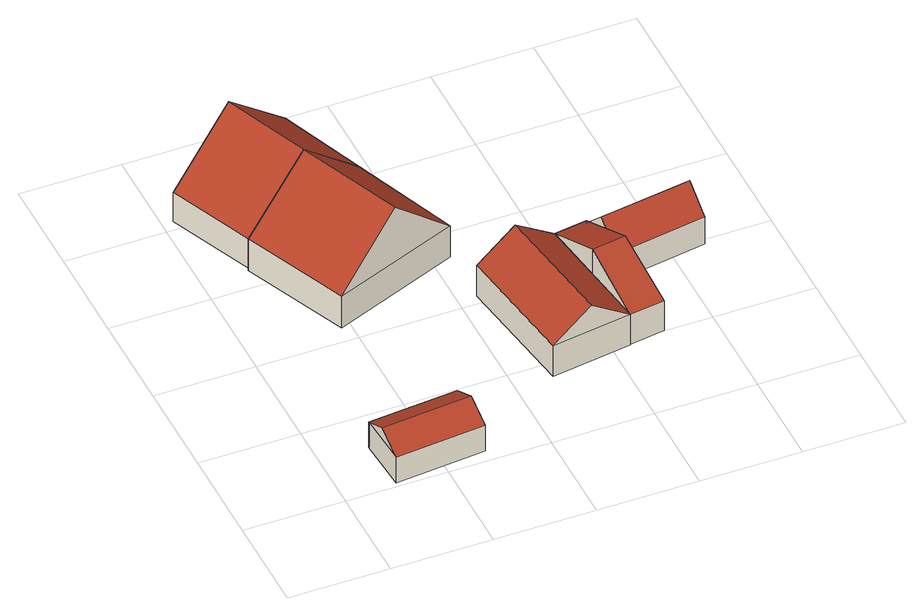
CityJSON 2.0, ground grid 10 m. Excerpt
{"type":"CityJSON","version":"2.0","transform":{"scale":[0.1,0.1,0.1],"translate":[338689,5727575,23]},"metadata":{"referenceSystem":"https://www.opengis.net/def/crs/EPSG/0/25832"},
"CityObjects":{
"building1":{"type":"Building","attributes":{"Geometrietyp2DReferenz":"3000","Gemeindeschluessel":"05170048","function":"51009_1611","roofType":"3100","measuredHeight":4.39},"geometry":[{"type":"Solid","lod":"2","boundaries":[[[[0,1,2,3]],[[4,5,1,0]],[[6,7,5,4]],[[3,2,7,6]],[[0,8,4]],[[6,9,3]],[[3,9,8,0]],[[4,8,9,6]],[[1,5,7,2]]]],"semantics":{"surfaces":[{"type":"WallSurface"},{"type":"RoofSurface"},{"type":"GroundSurface"}],"values":[[0,0,0,0,0,0,1,1,2]]}}]},
"building2":{"type":"Building","attributes":{"Geometrietyp2DReferenz":"3000","Gemeindeschluessel":"05170048","function":"31001_1210","roofType":"3100","measuredHeight":9.71},"address":[{"country":"Germany","locality":"Wesel","thoroughfareNumber":"2","thoroughfareName":"An der Eintrachtskate"}],"geometry":[{"type":"Solid","lod":"2","boundaries":[[[[10,11,12,13]],[[14,15,11,10]],[[16,17,15,14]],[[13,12,17,16]],[[10,18,14]],[[16,19,13]],[[13,19,18,10]],[[14,18,19,16]],[[11,15,17,12]]]],"semantics":{"surfaces":[{"type":"WallSurface"},{"type":"RoofSurface"},{"type":"GroundSurface"}],"values":[[0,0,0,0,0,0,1,1,2]]}}]},
"building3":{"type":"Building","attributes":{"Geometrietyp2DReferenz":"3000","Gemeindeschluessel":"05170048","function":"31001_1210","roofType":"3100","measuredHeight":9.96},"address":[{"country":"Germany","locality":"Wesel","thoroughfareNumber":"2","thoroughfareName":"An der Eintrachtskate"}],"geometry":[{"type":"Solid","lod":"2","boundaries":[[[[20,21,22,10]],[[23,24,21,20]],[[14,25,24,23]],[[10,22,25,14]],[[20,26,23]],[[14,18,10]],[[10,18,26,20]],[[23,26,18,14]],[[21,24,25,22]]]],"semantics":{"surfaces":[{"type":"WallSurface"},{"type":"RoofSurface"},{"type":"GroundSurface"}],"values":[[0,0,0,0,0,0,1,1,2]]}}]},
"building4":{"type":"Building","attributes":{"Geometrietyp2DReferenz":"3000","Gemeindeschluessel":"05170048","function":"31001_1210","roofType":"3100","measuredHeight":6.49},"address":[{"country":"Germany","locality":"Wesel","thoroughfareNumber":"2a","thoroughfareName":"An der Eintrachtskate"}],"geometry":[{"type":"Solid","lod":"2","boundaries":[[[[27,28,29,30]],[[31,32,28,27]],[[33,34,32,31]],[[30,29,34,33]],[[27,35,31]],[[33,36,30]],[[30,36,35,27]],[[31,35,36,33]],[[28,32,34,29]]]],"semantics":{"surfaces":[{"type":"WallSurface"},{"type":"RoofSurface"},{"type":"GroundSurface"}],"values":[[0,0,0,0,0,0,1,1,2]]}}]},
"building5":{"type":"Building","attributes":{"Geometrietyp2DReferenz":"3000","Gemeindeschluessel":"05170048","function":"31001_1210","roofType":"3100","measuredHeight":6.38},"address":[{"country":"Germany","locality":"Wesel","thoroughfareNumber":"2","thoroughfareName":"An der Eintrachtskate"}],"geometry":[{"type":"Solid","lod":"2","boundaries":[[[[37,38,39,33]],[[31,40,38,37]],[[41,42,40,31]],[[43,44,42,41]],[[45,46,44,43]],[[47,48,46,45]],[[33,39,48,47]],[[43,41,31,37,45]],[[33,47,45,37]],[[38,40,42,44,46,48,39]]]],"semantics":{"surfaces":[{"type":"WallSurface"},{"type":"RoofSurface"},{"type":"GroundSurface"}],"values":[[0,0,0,0,0,0,0,1,1,2]]}}]},
"building6":{"type":"Building","attributes":{"Geometrietyp2DReferenz":"3000","Gemeindeschluessel":"05170048","function":"31001_2720","roofType":"3100","measuredHeight":5.68},"geometry":[{"type":"Solid","lod":"2","boundaries":[[[[49,44,50,51]],[[52,42,44,49]],[[53,54,42,52]],[[51,50,54,53]],[[49,55,52]],[[53,56,51]],[[51,56,55,49]],[[52,55,56,53]],[[44,42,54,50]]]],"semantics":{"surfaces":[{"type":"WallSurface"},{"type":"RoofSurface"},{"type":"GroundSurface"}],"values":[[0,0,0,0,0,0,1,1,2]]}}]}
},
"vertices":[
[137,66,38],[137,66,8],[48,58,8],[48,58,38],[141,12,38],[141,12,8],[51,4,38],[51,4,8],[139,39,52],[49,31,52],
[176,374,44],[176,374,10],[142,461,10],[142,461,44],[46,323,44],[46,323,10],[10,408,44],[10,408,10],[111,348,107],[76,435,107],
[218,268,44],[218,268,7],[176,374,7],[91,218,44],[91,218,7],[46,323,7],[154,243,107],
[218,209,44],[218,209,8],[237,81,8],[237,81,44],[299,221,44],[299,221,8],[317,93,44],[317,93,8],[258,215,73],[277,87,73],
[308,157,73],[308,157,9],[317,93,9],[299,221,9],[332,226,44],[332,226,9],[340,177,66],[340,177,9],[342,162,73],[342,162,9],[352,98,44],[352,98,9],
[340,177,41],[432,192,9],[432,192,41],[332,226,41],[424,240,41],[424,240,9],[336,202,66],[428,216,66]
]}
